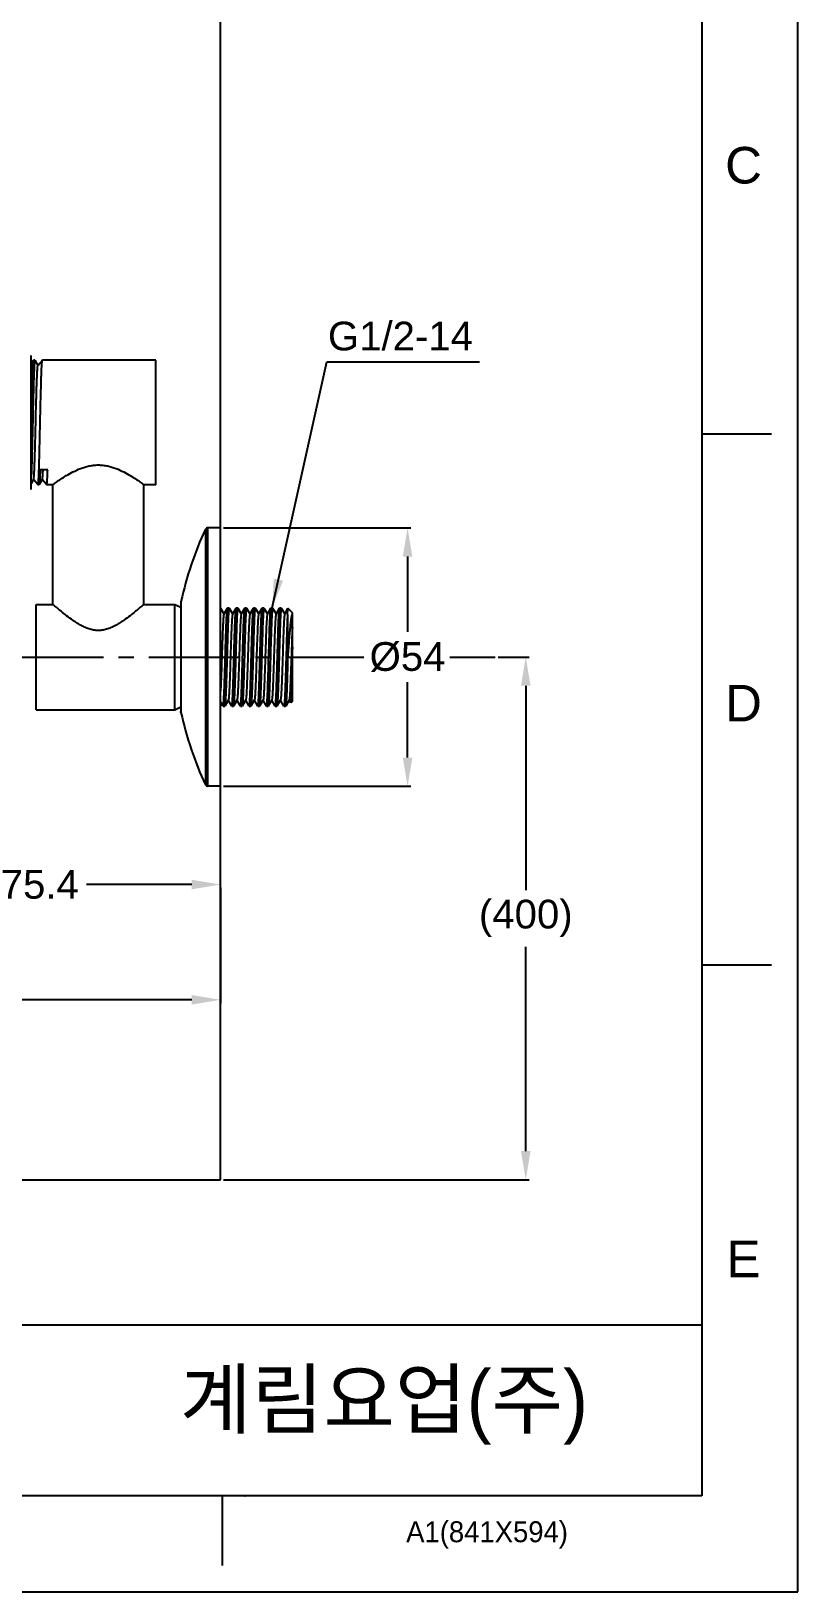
# Model space of a CAD drawing. Header units: millimetres. Extents: x 2881 to 3722, y -1342 to -748.
# Drawn here: x 3561.8 to 3721.8, y -1342.5 to -1016.4 of the extents above; entities that cross this region are included whole.
import ezdxf

# ---------------------------------------------------------------- set-up
doc = ezdxf.new("R2010")
doc.units = ezdxf.units.MM
doc.linetypes.add('CENTER2', pattern=[28.575, 19.05, -3.175, 3.175, -3.175])
doc.linetypes.add('CENTERX2', pattern=[101.6, 63.5, -12.7, 12.7, -12.7])
doc.layers.add('5', color=2, linetype='Continuous', lineweight=9)
for name, color, linetype in [('CENTER', 1, 'CENTER2'), ('FORM', 7, 'Continuous'), ('TEXT', 4, 'Continuous'), ('벽', 2, 'Continuous')]:
    doc.layers.add(name, color=color, linetype=linetype)
doc.styles.add('ROMANS', font='Gulim.ttf')
doc.styles.get("Standard").update_dxf_attribs({"font": 'arial.ttf'})
doc.dimstyles.new('A4', dxfattribs={"dimtxt": 4, "dimasz": 3.5, "dimexe": 0.7, "dimexo": 0.625, "dimgap": 0.5, "dimtad": 1, "dimdec": 1, "dimdsep": 46, "dimtxsty": 'Standard', "dimcen": 2.5, "dimclrd": 5, "dimclre": 5, "dimclrt": 7, "dimadec": 3, "dimazin": 2, "dimtfac": 1, "dimtdec": 1, "dimtmove": 0, "dimatfit": 3, "dimfxl": 1.25, "dimarcsym": 0})

# ---------------------------------------------------------------- blocks, each defined once
blk = doc.blocks.new('*D33')
at = {"layer": '5', "color": 3, "lineweight": -2, "transparency": 16777216}
for p, q in [((3525.81, -1194.09), (3525.81, -1194.01)), ((3531.81, -1194.71), (3553.78, -1194.71)), ((3595.26, -1194.71), (3573.29, -1194.71)), ((3601.26, -1194.09), (3601.26, -1194.01))]:
    blk.add_line(p, q, dxfattribs=at)
at = {"layer": '5', "color": 3, "transparency": 16777216}
for points in [[(3531.81, -1193.71), (3531.81, -1195.71), (3525.81, -1194.71)], [(3595.26, -1193.71), (3595.26, -1195.71), (3601.26, -1194.71)]]:
    blk.add_solid(points, dxfattribs=at)
at = {"layer": 'DEFPOINTS', "color": 0, "transparency": 16777216}
for p in [(3525.81, -1194.71), (3601.26, -1194.71), (3601.26, -1194.71)]:
    blk.add_point(p, dxfattribs=at)
at = {"layer": '5', "color": 4, "transparency": 16777216, "insert": (3563.54, -1194.71), "char_height": 6, "attachment_point": 5}
blk.add_mtext('75.4', dxfattribs=at)
blk = doc.blocks.new('*D34')
at = {"layer": '5', "color": 3, "lineweight": -2, "transparency": 16777216}
for p, q in [((3424.31, -1115.74), (3424.31, -1219.49)), ((3601.26, -1195.34), (3601.26, -1219.49)), ((3430.31, -1218.79), (3504.44, -1218.79)), ((3595.26, -1218.79), (3521.13, -1218.79))]:
    blk.add_line(p, q, dxfattribs=at)
at = {"layer": '5', "color": 3, "transparency": 16777216}
for points in [[(3430.31, -1217.79), (3430.31, -1219.79), (3424.31, -1218.79)], [(3595.26, -1217.79), (3595.26, -1219.79), (3601.26, -1218.79)]]:
    blk.add_solid(points, dxfattribs=at)
at = {"layer": 'DEFPOINTS', "color": 0, "transparency": 16777216}
for p in [(3424.31, -1115.11), (3601.26, -1194.71), (3601.26, -1218.79)]:
    blk.add_point(p, dxfattribs=at)
at = {"layer": '5', "color": 4, "transparency": 16777216, "insert": (3512.78, -1218.79), "char_height": 6, "attachment_point": 5}
blk.add_mtext('177', dxfattribs=at)
blk = doc.blocks.new('*D35')
at = {"layer": '5', "color": 3, "lineweight": -2, "transparency": 16777216}
for p, q in [((3601.89, -1120.18), (3641.01, -1120.18)), ((3640.31, -1126.18), (3640.31, -1141.95)), ((3640.31, -1168.18), (3640.31, -1152.41)), ((3601.89, -1174.18), (3641.01, -1174.18))]:
    blk.add_line(p, q, dxfattribs=at)
at = {"layer": '5', "color": 3, "transparency": 16777216}
for points in [[(3639.31, -1126.18), (3641.31, -1126.18), (3640.31, -1120.18)], [(3639.31, -1168.18), (3641.31, -1168.18), (3640.31, -1174.18)]]:
    blk.add_solid(points, dxfattribs=at)
at = {"layer": 'DEFPOINTS', "color": 0, "transparency": 16777216}
for p in [(3601.26, -1120.18), (3601.26, -1174.18), (3640.31, -1174.18)]:
    blk.add_point(p, dxfattribs=at)
at = {"layer": '5', "color": 4, "transparency": 16777216, "insert": (3640.31, -1147.18), "char_height": 6, "attachment_point": 5}
blk.add_mtext('%%C54', dxfattribs=at)
blk = doc.blocks.new('*D36')
at = {"layer": '5', "color": 3, "lineweight": -2, "transparency": 16777216}
for p, q in [((3659.24, -1147.18), (3665.68, -1147.18)), ((3664.98, -1153.18), (3664.98, -1195.86)), ((3664.98, -1250.41), (3664.98, -1207.72)), ((3601.89, -1256.41), (3665.68, -1256.41))]:
    blk.add_line(p, q, dxfattribs=at)
at = {"layer": '5', "color": 3, "transparency": 16777216}
for points in [[(3663.98, -1153.18), (3665.98, -1153.18), (3664.98, -1147.18)], [(3663.98, -1250.41), (3665.98, -1250.41), (3664.98, -1256.41)]]:
    blk.add_solid(points, dxfattribs=at)
at = {"layer": 'DEFPOINTS', "color": 0, "transparency": 16777216}
for p in [(3658.62, -1147.18), (3601.26, -1256.41), (3664.98, -1256.41)]:
    blk.add_point(p, dxfattribs=at)
at = {"layer": '5', "color": 4, "transparency": 16777216, "insert": (3664.98, -1201.79), "char_height": 6, "attachment_point": 5}
blk.add_mtext('(400)', dxfattribs=at)

msp = doc.modelspace()

# ---------------------------------------------------------------- linework, layer by layer
at = {"linetype": 'Continuous'}
for p, q in [((3561.74, -1084.16), (3561.76, -1084.18)), ((3561.76, -1112.17), (3561.76, -1084.18)), ((3561.76, -1085.78), (3562.26, -1085.18)), ((3562.26, -1085.18), (3562.27, -1085.18)), ((3562.51, -1085.18), (3562.27, -1085.18)), ((3562.52, -1085.19), (3562.51, -1085.18)), ((3562.52, -1085.19), (3563.16, -1086.28)), ((3563.14, -1086.29), (3564.08, -1085.18)), ((3564.08, -1085.18), (3564.08, -1085.18)), ((3587.76, -1085.18), (3564.08, -1085.18)), ((3587.76, -1111.18), (3587.76, -1085.18)), ((3565.19, -1108.08), (3563.62, -1108.08)), ((3562.26, -1110.06), (3561.76, -1110.91)), ((3563.17, -1111.17), (3562.25, -1110.07)), ((3563.17, -1111.17), (3563.18, -1111.18)), ((3563.42, -1111.18), (3563.18, -1111.18)), ((3563.43, -1111.17), (3563.42, -1111.18)), ((3564.07, -1110.06), (3563.43, -1111.17)), ((3564.98, -1111.17), (3564.06, -1110.07)), ((3564.98, -1111.17), (3564.99, -1111.18)), ((3566.26, -1111.18), (3564.99, -1111.18)), ((3566.26, -1136.18), (3566.26, -1111.18)), ((3585.26, -1136.18), (3585.26, -1111.18)), ((3587.76, -1111.18), (3585.26, -1111.18)), ((3561.74, -1112.19), (3561.76, -1112.17)), ((3598.13, -1120.46), (3598.13, -1173.89)), ((3598.58, -1120.18), (3598.58, -1174.18)), ((3601.26, -1120.18), (3598.58, -1120.18)), ((3601.26, -1174.18), (3601.26, -1120.18)), ((3562.76, -1158.18), (3562.76, -1136.18)), ((3562.76, -1136.18), (3566.26, -1136.18)), ((3585.26, -1136.18), (3591.76, -1136.18)), ((3591.76, -1158.18), (3591.76, -1136.18)), ((3591.76, -1136.18), (3592.99, -1136.79)), ((3593.01, -1135.61), (3592.99, -1135.83)), ((3592.99, -1135.87), (3592.99, -1158.49)), ((3593.01, -1135.61), (3593.01, -1158.74)), ((3601.26, -1136.94), (3601.98, -1138.18)), ((3601.97, -1138.21), (3602.7, -1136.94)), ((3602.7, -1136.94), (3602.72, -1136.93)), ((3602.72, -1136.93), (3603.06, -1136.93)), ((3603.08, -1136.94), (3603.06, -1136.93)), ((3603.08, -1136.94), (3603.8, -1138.18)), ((3603.78, -1138.21), (3604.52, -1136.94)), ((3604.52, -1136.94), (3604.53, -1136.93)), ((3604.53, -1136.93), (3604.88, -1136.93)), ((3604.89, -1136.94), (3604.88, -1136.93)), ((3604.89, -1136.94), (3605.61, -1138.18)), ((3605.59, -1138.21), (3606.33, -1136.94)), ((3606.33, -1136.94), (3606.34, -1136.93)), ((3606.34, -1136.93), (3606.69, -1136.93)), ((3606.7, -1136.94), (3606.69, -1136.93)), ((3606.7, -1136.94), (3607.42, -1138.18)), ((3607.41, -1138.21), (3608.14, -1136.94)), ((3608.14, -1136.94), (3608.16, -1136.93)), ((3608.16, -1136.93), (3608.5, -1136.93)), ((3608.52, -1136.94), (3608.5, -1136.93)), ((3608.52, -1136.94), (3609.24, -1138.18)), ((3609.22, -1138.21), (3609.96, -1136.94)), ((3609.96, -1136.94), (3609.97, -1136.93)), ((3609.97, -1136.93), (3610.32, -1136.93)), ((3610.33, -1136.94), (3610.32, -1136.93)), ((3610.33, -1136.94), (3611.05, -1138.18)), ((3611.04, -1138.21), (3611.77, -1136.94)), ((3611.77, -1136.94), (3611.79, -1136.93)), ((3611.79, -1136.93), (3612.13, -1136.93)), ((3612.15, -1136.94), (3612.13, -1136.93)), ((3612.15, -1136.94), (3612.87, -1138.18)), ((3612.85, -1138.21), (3613.59, -1136.94)), ((3613.59, -1136.94), (3613.6, -1136.93)), ((3613.6, -1136.93), (3613.95, -1136.93)), ((3613.96, -1136.94), (3613.95, -1136.93)), ((3613.96, -1136.94), (3614.68, -1138.18)), ((3614.66, -1138.21), (3615.35, -1137.03)), ((3615.35, -1137.03), (3615.36, -1137.02)), ((3616.26, -1137.93), (3615.36, -1137.02)), ((3615.26, -1138.31), (3615.26, -1148.76)), ((3616.26, -1156.43), (3616.26, -1137.93)), ((3601.8, -1157.41), (3601.26, -1156.49)), ((3602.91, -1156.14), (3602.17, -1157.41)), ((3603.61, -1157.41), (3602.89, -1156.17)), ((3604.72, -1156.14), (3603.98, -1157.41)), ((3605.42, -1157.41), (3604.7, -1156.17)), ((3606.53, -1156.14), (3605.8, -1157.41)), ((3607.24, -1157.41), (3606.52, -1156.17)), ((3608.35, -1156.14), (3607.61, -1157.41)), ((3609.05, -1157.41), (3608.33, -1156.17)), ((3610.16, -1156.14), (3609.43, -1157.41)), ((3610.87, -1157.41), (3610.15, -1156.17)), ((3611.98, -1156.14), (3611.24, -1157.41)), ((3612.68, -1157.41), (3611.96, -1156.17)), ((3613.79, -1156.14), (3613.05, -1157.41)), ((3614.49, -1157.41), (3613.77, -1156.17)), ((3615.6, -1156.14), (3614.87, -1157.41)), ((3615.92, -1156.75), (3615.59, -1156.17)), ((3615.93, -1156.76), (3615.92, -1156.75)), ((3616.26, -1156.43), (3615.93, -1156.76)), ((3562.76, -1158.18), (3591.76, -1158.18)), ((3591.76, -1158.18), (3592.99, -1157.56)), ((3593.01, -1158.74), (3592.99, -1158.53)), ((3601.8, -1157.41), (3601.81, -1157.43)), ((3601.81, -1157.43), (3602.16, -1157.43)), ((3602.17, -1157.41), (3602.16, -1157.43)), ((3603.61, -1157.41), (3603.62, -1157.43)), ((3603.62, -1157.43), (3603.97, -1157.43)), ((3603.98, -1157.41), (3603.97, -1157.43)), ((3605.42, -1157.41), (3605.44, -1157.43)), ((3605.44, -1157.43), (3605.78, -1157.43)), ((3605.8, -1157.41), (3605.78, -1157.43)), ((3607.24, -1157.41), (3607.25, -1157.43)), ((3607.25, -1157.43), (3607.6, -1157.43)), ((3607.61, -1157.41), (3607.6, -1157.43)), ((3609.05, -1157.41), (3609.07, -1157.43)), ((3609.07, -1157.43), (3609.41, -1157.43)), ((3609.43, -1157.41), (3609.41, -1157.43)), ((3610.87, -1157.41), (3610.88, -1157.43)), ((3610.88, -1157.43), (3611.23, -1157.43)), ((3611.24, -1157.41), (3611.23, -1157.43)), ((3612.68, -1157.41), (3612.69, -1157.43)), ((3612.69, -1157.43), (3613.04, -1157.43)), ((3613.05, -1157.41), (3613.04, -1157.43)), ((3614.51, -1157.43), (3614.49, -1157.41)), ((3614.51, -1157.43), (3614.85, -1157.43)), ((3614.87, -1157.41), (3614.85, -1157.43)), ((3601.26, -1174.18), (3598.58, -1174.18))]:
    msp.add_line(p, q, dxfattribs=at)
for centre, radius, start, end in [((3662.99, -1150.79), 71.6, 154.9417, 167.7627), ((3598.58, -1120.68), 0.5, 90, 154.9417), ((3662.99, -1143.56), 71.6, 192.2373, 205.0583), ((3598.58, -1173.68), 0.5, 205.0583, 270)]:
    msp.add_arc(centre, radius, start, end, dxfattribs=at)
for points, knots in [([(3561.82, -1098.18), (3561.83, -1097.34), (3561.87, -1095.71), (3561.92, -1093.7), (3561.95, -1092.16), (3561.98, -1091.08), (3562.01, -1090.07), (3562.04, -1089.13), (3562.07, -1088.28), (3562.09, -1087.52), (3562.12, -1086.86), (3562.14, -1086.37), (3562.16, -1086.04), (3562.18, -1085.83), (3562.19, -1085.65), (3562.2, -1085.5), (3562.22, -1085.38), (3562.23, -1085.28), (3562.24, -1085.23), (3562.25, -1085.19), (3562.26, -1085.18), (3562.26, -1085.18)], [0, 0, 0, 0, 0.191766, 0.3764, 0.463891, 0.547066, 0.625151, 0.69742, 0.763204, 0.821888, 0.872929, 0.915857, 0.93415, 0.950275, 0.964194, 0.975875, 0.985298, 0.992448, 0.997325, 0.998927, 1, 1, 1, 1]), ([(3562.51, -1085.18), (3562.51, -1085.18), (3562.5, -1085.18), (3562.49, -1085.2), (3562.48, -1085.25), (3562.47, -1085.33), (3562.45, -1085.44), (3562.44, -1085.58), (3562.42, -1085.75), (3562.41, -1085.95), (3562.4, -1086.18), (3562.38, -1086.43), (3562.36, -1086.83), (3562.34, -1087.4), (3562.31, -1088.16), (3562.28, -1089.01), (3562.25, -1089.96), (3562.23, -1090.98), (3562.2, -1092.07), (3562.16, -1093.63), (3562.11, -1095.67), (3562.08, -1097.33), (3562.06, -1098.18)], [0, 0, 0, 0, 0.000622, 0.001676, 0.005443, 0.01154, 0.019991, 0.030785, 0.043902, 0.059316, 0.076989, 0.096882, 0.118947, 0.169376, 0.227796, 0.293647, 0.366293, 0.445038, 0.529123, 0.617742, 0.805123, 1, 1, 1, 1]), ([(3563.63, -1098.18), (3563.65, -1097.34), (3563.68, -1095.71), (3563.73, -1093.7), (3563.77, -1092.16), (3563.8, -1091.08), (3563.82, -1090.07), (3563.85, -1089.13), (3563.88, -1088.28), (3563.91, -1087.52), (3563.93, -1086.86), (3563.96, -1086.37), (3563.98, -1086.04), (3563.99, -1085.83), (3564.01, -1085.65), (3564.02, -1085.5), (3564.03, -1085.38), (3564.05, -1085.28), (3564.06, -1085.23), (3564.07, -1085.19), (3564.07, -1085.18), (3564.08, -1085.18)], [0, 0, 0, 0, 0.191766, 0.376402, 0.463893, 0.547067, 0.625151, 0.697421, 0.763205, 0.82189, 0.872931, 0.915859, 0.934152, 0.950276, 0.964195, 0.975876, 0.985299, 0.992448, 0.997325, 0.998928, 1, 1, 1, 1]), ([(3562.26, -1110.06), (3562.26, -1110.04), (3562.27, -1110.01), (3562.29, -1109.94), (3562.3, -1109.85), (3562.31, -1109.73), (3562.33, -1109.59), (3562.35, -1109.34), (3562.37, -1108.97), (3562.4, -1108.45), (3562.42, -1107.84), (3562.45, -1107.14), (3562.48, -1106.35), (3562.51, -1105.49), (3562.55, -1104.22), (3562.59, -1102.5), (3562.65, -1100.34), (3562.7, -1098.1), (3562.75, -1095.86), (3562.8, -1094.03), (3562.84, -1092.64), (3562.87, -1091.66), (3562.89, -1090.74), (3562.92, -1089.89), (3562.95, -1089.12), (3562.98, -1088.43), (3563, -1087.82), (3563.03, -1087.38), (3563.05, -1087.08), (3563.06, -1086.89), (3563.07, -1086.72), (3563.09, -1086.58), (3563.1, -1086.47), (3563.11, -1086.39), (3563.13, -1086.33), (3563.14, -1086.31), (3563.14, -1086.3), (3563.14, -1086.29)], [0, 0, 0, 0, 0.001686, 0.004474, 0.008384, 0.013415, 0.019558, 0.026802, 0.044526, 0.066431, 0.092316, 0.121947, 0.15505, 0.191323, 0.230433, 0.315701, 0.407727, 0.503133, 0.59842, 0.690089, 0.733508, 0.774779, 0.813522, 0.849381, 0.882028, 0.911162, 0.936517, 0.957862, 0.966967, 0.975001, 0.981947, 0.987787, 0.992512, 0.996116, 0.9986, 0.99943, 1, 1, 1, 1]), ([(3561.76, -1100.59), (3561.77, -1100.39), (3561.78, -1099.59), (3561.8, -1098.78), (3561.82, -1098.18)], [0, 0, 0, 0, 0.248122, 1, 1, 1, 1]), ([(3562.06, -1098.18), (3562.03, -1099.27), (3561.99, -1101.39), (3561.91, -1104.39), (3561.84, -1106.99), (3561.79, -1108.57), (3561.76, -1109.26)], [0, 0, 0, 0, 0.296087, 0.572996, 0.812807, 1, 1, 1, 1]), ([(3563.18, -1111.18), (3563.18, -1111.18), (3563.19, -1111.17), (3563.2, -1111.15), (3563.21, -1111.1), (3563.22, -1111.03), (3563.24, -1110.92), (3563.25, -1110.78), (3563.26, -1110.61), (3563.28, -1110.41), (3563.29, -1110.18), (3563.31, -1109.92), (3563.32, -1109.52), (3563.35, -1108.95), (3563.38, -1108.19), (3563.4, -1107.34), (3563.43, -1106.4), (3563.46, -1105.38), (3563.49, -1104.28), (3563.53, -1102.72), (3563.57, -1100.68), (3563.61, -1099.02), (3563.63, -1098.18)], [0, 0, 0, 0, 0.000622, 0.001676, 0.005443, 0.01154, 0.019991, 0.030785, 0.043903, 0.059317, 0.076991, 0.096883, 0.118948, 0.169377, 0.227797, 0.293647, 0.366293, 0.445038, 0.529124, 0.617744, 0.805124, 1, 1, 1, 1]), ([(3563.62, -1108.08), (3563.61, -1108.3), (3563.6, -1108.72), (3563.57, -1109.31), (3563.55, -1109.83), (3563.53, -1110.26), (3563.51, -1110.57), (3563.49, -1110.78), (3563.48, -1110.9), (3563.47, -1111), (3563.45, -1111.07), (3563.44, -1111.13), (3563.43, -1111.16), (3563.43, -1111.17)], [0, 0, 0, 0, 0.215269, 0.406999, 0.573701, 0.714281, 0.827811, 0.874179, 0.913516, 0.945772, 0.970911, 0.988941, 1, 1, 1, 1]), ([(3564.07, -1110.06), (3564.08, -1110.05), (3564.08, -1110.03), (3564.09, -1109.99), (3564.1, -1109.94), (3564.12, -1109.84), (3564.13, -1109.69), (3564.15, -1109.47), (3564.17, -1109.2), (3564.19, -1108.87), (3564.21, -1108.5), (3564.22, -1108.24), (3564.23, -1108.1)], [0, 0, 0, 0, 0.013035, 0.032635, 0.058959, 0.092038, 0.178415, 0.291545, 0.430925, 0.595954, 0.785912, 1, 1, 1, 1]), ([(3564.99, -1111.18), (3564.99, -1111.18), (3565, -1111.17), (3565.01, -1111.16), (3565.02, -1111.12), (3565.03, -1111.05), (3565.04, -1110.97), (3565.06, -1110.85), (3565.07, -1110.72), (3565.08, -1110.56), (3565.1, -1110.29), (3565.12, -1109.9), (3565.15, -1109.37), (3565.17, -1108.75), (3565.19, -1108.31), (3565.19, -1108.08)], [0, 0, 0, 0, 0.002281, 0.005945, 0.018762, 0.039389, 0.067941, 0.104405, 0.148734, 0.200863, 0.260694, 0.402981, 0.574541, 0.774115, 1, 1, 1, 1]), ([(3566.26, -1111.18), (3566.52, -1110.99), (3567.07, -1110.6), (3568, -1109.96), (3569.13, -1109.24), (3570.5, -1108.47), (3572.08, -1107.74), (3573.54, -1107.29), (3574.79, -1107.09), (3575.76, -1107.03), (3576.73, -1107.09), (3577.99, -1107.29), (3579.45, -1107.74), (3581.02, -1108.47), (3582.39, -1109.24), (3583.52, -1109.96), (3584.46, -1110.6), (3585.01, -1110.99), (3585.26, -1111.18)], [0, 0, 0, 0, 0.04496, 0.096206, 0.161207, 0.236479, 0.319425, 0.407999, 0.453768, 0.5, 0.546232, 0.592001, 0.680575, 0.763521, 0.838793, 0.903794, 0.95504, 1, 1, 1, 1]), ([(3585.26, -1136.18), (3584.99, -1136.41), (3584.43, -1136.89), (3583.47, -1137.69), (3582.34, -1138.59), (3581.25, -1139.39), (3580.27, -1140.04), (3579.48, -1140.51), (3578.63, -1140.95), (3577.72, -1141.32), (3576.93, -1141.53), (3576.26, -1141.62), (3575.76, -1141.64), (3575.26, -1141.62), (3574.6, -1141.53), (3573.8, -1141.32), (3572.9, -1140.95), (3572.05, -1140.51), (3571.25, -1140.04), (3570.28, -1139.39), (3569.19, -1138.59), (3568.05, -1137.69), (3567.1, -1136.89), (3566.53, -1136.41), (3566.26, -1136.18)], [0, 0, 0, 0, 0.04753, 0.100639, 0.166818, 0.242187, 0.282434, 0.324038, 0.366795, 0.410524, 0.455017, 0.477477, 0.5, 0.522523, 0.544983, 0.589476, 0.633206, 0.675963, 0.717566, 0.757813, 0.833182, 0.899361, 0.95247, 1, 1, 1, 1]), ([(3602.26, -1147.18), (3602.28, -1146.53), (3602.32, -1145.26), (3602.37, -1143.42), (3602.42, -1141.95), (3602.45, -1140.86), (3602.48, -1140.13), (3602.51, -1139.46), (3602.54, -1138.86), (3602.56, -1138.33), (3602.59, -1137.88), (3602.61, -1137.56), (3602.63, -1137.35), (3602.65, -1137.23), (3602.66, -1137.12), (3602.67, -1137.04), (3602.69, -1136.98), (3602.7, -1136.95), (3602.7, -1136.94)], [0, 0, 0, 0, 0.189142, 0.371451, 0.540374, 0.617885, 0.689815, 0.755519, 0.814399, 0.865927, 0.909643, 0.945155, 0.959738, 0.972162, 0.982403, 0.99045, 0.996304, 1, 1, 1, 1]), ([(3603.06, -1136.93), (3603.06, -1136.93), (3603.05, -1136.94), (3603.04, -1136.96), (3603.03, -1136.99), (3603.02, -1137.04), (3603, -1137.13), (3602.99, -1137.24), (3602.97, -1137.44), (3602.95, -1137.74), (3602.92, -1138.17), (3602.89, -1138.68), (3602.86, -1139.28), (3602.83, -1139.95), (3602.81, -1140.69), (3602.78, -1141.5), (3602.75, -1142.36), (3602.71, -1143.59), (3602.66, -1145.2), (3602.63, -1146.51), (3602.61, -1147.18)], [0, 0, 0, 0, 0.001831, 0.003485, 0.005699, 0.011855, 0.020344, 0.031165, 0.044305, 0.077414, 0.119381, 0.169804, 0.228211, 0.294037, 0.366652, 0.445356, 0.529396, 0.617968, 0.805239, 1, 1, 1, 1]), ([(3604.08, -1147.18), (3604.09, -1146.53), (3604.13, -1145.26), (3604.18, -1143.42), (3604.23, -1141.95), (3604.27, -1140.86), (3604.3, -1140.13), (3604.32, -1139.46), (3604.35, -1138.86), (3604.38, -1138.33), (3604.4, -1137.88), (3604.43, -1137.56), (3604.45, -1137.35), (3604.46, -1137.23), (3604.47, -1137.12), (3604.49, -1137.04), (3604.5, -1136.98), (3604.51, -1136.95), (3604.52, -1136.94)], [0, 0, 0, 0, 0.189142, 0.371454, 0.540379, 0.617889, 0.689819, 0.755522, 0.814402, 0.86593, 0.909646, 0.945157, 0.959739, 0.972164, 0.982404, 0.990451, 0.996304, 1, 1, 1, 1]), ([(3604.88, -1136.93), (3604.87, -1136.93), (3604.86, -1136.94), (3604.85, -1136.96), (3604.84, -1136.99), (3604.83, -1137.04), (3604.82, -1137.13), (3604.8, -1137.24), (3604.78, -1137.44), (3604.76, -1137.74), (3604.73, -1138.17), (3604.7, -1138.68), (3604.68, -1139.28), (3604.65, -1139.95), (3604.62, -1140.69), (3604.59, -1141.5), (3604.56, -1142.36), (3604.53, -1143.59), (3604.48, -1145.2), (3604.44, -1146.51), (3604.42, -1147.18)], [0, 0, 0, 0, 0.001832, 0.003485, 0.005699, 0.011856, 0.020345, 0.031166, 0.044305, 0.077415, 0.119381, 0.169804, 0.22821, 0.294035, 0.366648, 0.445352, 0.529393, 0.617966, 0.805239, 1, 1, 1, 1]), ([(3605.89, -1147.18), (3605.91, -1146.53), (3605.94, -1145.26), (3606, -1143.42), (3606.04, -1141.95), (3606.08, -1140.86), (3606.11, -1140.13), (3606.14, -1139.46), (3606.16, -1138.86), (3606.19, -1138.33), (3606.22, -1137.88), (3606.24, -1137.56), (3606.26, -1137.35), (3606.27, -1137.23), (3606.29, -1137.12), (3606.3, -1137.04), (3606.31, -1136.98), (3606.32, -1136.95), (3606.33, -1136.94)], [0, 0, 0, 0, 0.189143, 0.371457, 0.540385, 0.617895, 0.689823, 0.755525, 0.814404, 0.865932, 0.909647, 0.945158, 0.95974, 0.972164, 0.982405, 0.990451, 0.996304, 1, 1, 1, 1]), ([(3606.69, -1136.93), (3606.68, -1136.93), (3606.68, -1136.94), (3606.67, -1136.96), (3606.66, -1136.99), (3606.65, -1137.04), (3606.63, -1137.13), (3606.62, -1137.24), (3606.6, -1137.44), (3606.57, -1137.74), (3606.55, -1138.17), (3606.52, -1138.68), (3606.49, -1139.28), (3606.46, -1139.95), (3606.43, -1140.69), (3606.41, -1141.5), (3606.38, -1142.36), (3606.34, -1143.59), (3606.29, -1145.2), (3606.26, -1146.51), (3606.24, -1147.18)], [0, 0, 0, 0, 0.001829, 0.003482, 0.005694, 0.011848, 0.020334, 0.031153, 0.04429, 0.077396, 0.11936, 0.169781, 0.228185, 0.294009, 0.366622, 0.445328, 0.529371, 0.617948, 0.805229, 1, 1, 1, 1]), ([(3607.7, -1147.18), (3607.72, -1146.53), (3607.76, -1145.26), (3607.81, -1143.42), (3607.86, -1141.95), (3607.9, -1140.86), (3607.92, -1140.13), (3607.95, -1139.46), (3607.98, -1138.86), (3608, -1138.33), (3608.03, -1137.88), (3608.05, -1137.56), (3608.07, -1137.35), (3608.09, -1137.23), (3608.1, -1137.12), (3608.11, -1137.04), (3608.13, -1136.98), (3608.14, -1136.95), (3608.14, -1136.94)], [0, 0, 0, 0, 0.189144, 0.371459, 0.540387, 0.617897, 0.689825, 0.755525, 0.814404, 0.865931, 0.909646, 0.945157, 0.95974, 0.972164, 0.982404, 0.990451, 0.996304, 1, 1, 1, 1]), ([(3608.5, -1136.93), (3608.5, -1136.93), (3608.49, -1136.94), (3608.48, -1136.96), (3608.47, -1136.99), (3608.46, -1137.04), (3608.45, -1137.13), (3608.43, -1137.24), (3608.41, -1137.44), (3608.39, -1137.74), (3608.36, -1138.17), (3608.33, -1138.68), (3608.3, -1139.28), (3608.28, -1139.95), (3608.25, -1140.69), (3608.22, -1141.5), (3608.19, -1142.36), (3608.15, -1143.59), (3608.11, -1145.2), (3608.07, -1146.51), (3608.05, -1147.18)], [0, 0, 0, 0, 0.001827, 0.003477, 0.005687, 0.011838, 0.020322, 0.031137, 0.044272, 0.077374, 0.119335, 0.169754, 0.228157, 0.29398, 0.366596, 0.445305, 0.529352, 0.617932, 0.805221, 1, 1, 1, 1]), ([(3609.52, -1147.18), (3609.54, -1146.53), (3609.57, -1145.26), (3609.63, -1143.42), (3609.67, -1141.95), (3609.71, -1140.86), (3609.74, -1140.13), (3609.76, -1139.46), (3609.79, -1138.86), (3609.82, -1138.33), (3609.85, -1137.88), (3609.87, -1137.56), (3609.89, -1137.35), (3609.9, -1137.23), (3609.92, -1137.12), (3609.93, -1137.04), (3609.94, -1136.98), (3609.95, -1136.95), (3609.96, -1136.94)], [0, 0, 0, 0, 0.189142, 0.371455, 0.540383, 0.617895, 0.689823, 0.755524, 0.814402, 0.865928, 0.909644, 0.945156, 0.959739, 0.972163, 0.982404, 0.990451, 0.996304, 1, 1, 1, 1]), ([(3610.32, -1136.93), (3610.31, -1136.93), (3610.3, -1136.94), (3610.3, -1136.96), (3610.29, -1136.99), (3610.27, -1137.04), (3610.26, -1137.13), (3610.25, -1137.24), (3610.23, -1137.44), (3610.2, -1137.74), (3610.17, -1138.17), (3610.15, -1138.68), (3610.12, -1139.28), (3610.09, -1139.95), (3610.06, -1140.69), (3610.03, -1141.5), (3610.01, -1142.36), (3609.97, -1143.59), (3609.92, -1145.2), (3609.88, -1146.51), (3609.86, -1147.18)], [0, 0, 0, 0, 0.001827, 0.003478, 0.005688, 0.011839, 0.020324, 0.03114, 0.044275, 0.077379, 0.119339, 0.169759, 0.228162, 0.293987, 0.366604, 0.445313, 0.529359, 0.617939, 0.805223, 1, 1, 1, 1]), ([(3611.33, -1147.18), (3611.35, -1146.53), (3611.39, -1145.26), (3611.44, -1143.42), (3611.49, -1141.95), (3611.52, -1140.86), (3611.55, -1140.13), (3611.58, -1139.46), (3611.61, -1138.86), (3611.63, -1138.33), (3611.66, -1137.88), (3611.68, -1137.56), (3611.7, -1137.35), (3611.72, -1137.23), (3611.73, -1137.12), (3611.74, -1137.04), (3611.76, -1136.98), (3611.77, -1136.95), (3611.77, -1136.94)], [0, 0, 0, 0, 0.189142, 0.371451, 0.540379, 0.617891, 0.68982, 0.755522, 0.814401, 0.865928, 0.909643, 0.945155, 0.959738, 0.972162, 0.982404, 0.990451, 0.996304, 1, 1, 1, 1]), ([(3612.13, -1136.93), (3612.13, -1136.93), (3612.12, -1136.94), (3612.11, -1136.96), (3612.1, -1136.99), (3612.09, -1137.04), (3612.07, -1137.13), (3612.06, -1137.24), (3612.04, -1137.44), (3612.02, -1137.74), (3611.99, -1138.17), (3611.96, -1138.68), (3611.93, -1139.28), (3611.9, -1139.95), (3611.88, -1140.69), (3611.85, -1141.5), (3611.82, -1142.36), (3611.78, -1143.59), (3611.73, -1145.2), (3611.7, -1146.51), (3611.68, -1147.18)], [0, 0, 0, 0, 0.001829, 0.003481, 0.005693, 0.011848, 0.020335, 0.031154, 0.044291, 0.077398, 0.119361, 0.169783, 0.228188, 0.294014, 0.36663, 0.445338, 0.529381, 0.617956, 0.805231, 1, 1, 1, 1]), ([(3613.15, -1147.18), (3613.16, -1146.53), (3613.2, -1145.26), (3613.25, -1143.42), (3613.3, -1141.95), (3613.34, -1140.86), (3613.37, -1140.13), (3613.39, -1139.46), (3613.42, -1138.86), (3613.45, -1138.33), (3613.47, -1137.88), (3613.5, -1137.56), (3613.52, -1137.35), (3613.53, -1137.23), (3613.54, -1137.12), (3613.56, -1137.04), (3613.57, -1136.98), (3613.58, -1136.95), (3613.59, -1136.94)], [0, 0, 0, 0, 0.189142, 0.37145, 0.540375, 0.617887, 0.689817, 0.75552, 0.8144, 0.865927, 0.909643, 0.945154, 0.959738, 0.972162, 0.982403, 0.99045, 0.996304, 1, 1, 1, 1]), ([(3613.95, -1136.93), (3613.94, -1136.93), (3613.93, -1136.94), (3613.92, -1136.96), (3613.91, -1136.99), (3613.9, -1137.04), (3613.89, -1137.13), (3613.87, -1137.24), (3613.85, -1137.44), (3613.83, -1137.74), (3613.8, -1138.17), (3613.77, -1138.68), (3613.75, -1139.28), (3613.72, -1139.95), (3613.69, -1140.69), (3613.66, -1141.5), (3613.63, -1142.36), (3613.6, -1143.59), (3613.55, -1145.2), (3613.51, -1146.51), (3613.49, -1147.18)], [0, 0, 0, 0, 0.001829, 0.003481, 0.005693, 0.011848, 0.020334, 0.031153, 0.044291, 0.077397, 0.119361, 0.169783, 0.22819, 0.294016, 0.366632, 0.445339, 0.529382, 0.617955, 0.805231, 1, 1, 1, 1]), ([(3615.26, -1138.31), (3615.27, -1138.22), (3615.27, -1138.04), (3615.28, -1137.79), (3615.29, -1137.58), (3615.3, -1137.4), (3615.32, -1137.26), (3615.32, -1137.16), (3615.33, -1137.1), (3615.34, -1137.07), (3615.34, -1137.04), (3615.35, -1137.03), (3615.35, -1137.03)], [0, 0, 0, 0, 0.217071, 0.409107, 0.575249, 0.714795, 0.82731, 0.912411, 0.94461, 0.969902, 0.988319, 1, 1, 1, 1]), ([(3601.97, -1138.21), (3601.96, -1138.22), (3601.95, -1138.24), (3601.94, -1138.3), (3601.92, -1138.41), (3601.9, -1138.57), (3601.88, -1138.79), (3601.85, -1139.06), (3601.83, -1139.37), (3601.81, -1139.72), (3601.78, -1140.29), (3601.74, -1141.08), (3601.7, -1142.14), (3601.66, -1143.31), (3601.61, -1144.58), (3601.57, -1145.9), (3601.53, -1147.25), (3601.48, -1148.61), (3601.43, -1150.31), (3601.36, -1152.22), (3601.3, -1153.68), (3601.26, -1154.34)], [0, 0, 0, 0, 0.001722, 0.004202, 0.011492, 0.021903, 0.035389, 0.051884, 0.071293, 0.093508, 0.118402, 0.175637, 0.241679, 0.315001, 0.393908, 0.476574, 0.561084, 0.645482, 0.727814, 0.878748, 1, 1, 1, 1]), ([(3603.78, -1138.21), (3603.77, -1138.22), (3603.76, -1138.25), (3603.75, -1138.3), (3603.74, -1138.38), (3603.72, -1138.52), (3603.69, -1138.74), (3603.67, -1139.06), (3603.64, -1139.45), (3603.61, -1139.91), (3603.59, -1140.44), (3603.56, -1141.02), (3603.53, -1141.67), (3603.5, -1142.62), (3603.45, -1143.9), (3603.4, -1145.51), (3603.34, -1147.18), (3603.29, -1148.85), (3603.24, -1150.46), (3603.19, -1151.74), (3603.15, -1152.69), (3603.13, -1153.33), (3603.1, -1153.92), (3603.07, -1154.44), (3603.04, -1154.9), (3603.02, -1155.3), (3602.99, -1155.62), (3602.97, -1155.84), (3602.95, -1155.97), (3602.93, -1156.05), (3602.92, -1156.1), (3602.91, -1156.13), (3602.91, -1156.14)], [0, 0, 0, 0, 0.002023, 0.005107, 0.009275, 0.014527, 0.028249, 0.046176, 0.068154, 0.09399, 0.123458, 0.156291, 0.192202, 0.230865, 0.315051, 0.405843, 0.5, 0.594156, 0.684948, 0.769134, 0.807798, 0.843707, 0.876542, 0.906009, 0.931845, 0.953824, 0.971749, 0.985473, 0.990724, 0.994891, 0.997977, 1, 1, 1, 1]), ([(3605.59, -1138.21), (3605.59, -1138.22), (3605.58, -1138.25), (3605.56, -1138.3), (3605.55, -1138.38), (3605.53, -1138.52), (3605.51, -1138.74), (3605.48, -1139.06), (3605.46, -1139.45), (3605.43, -1139.91), (3605.4, -1140.44), (3605.37, -1141.02), (3605.35, -1141.67), (3605.31, -1142.62), (3605.26, -1143.9), (3605.21, -1145.51), (3605.16, -1147.18), (3605.1, -1148.85), (3605.05, -1150.46), (3605, -1151.74), (3604.97, -1152.69), (3604.94, -1153.33), (3604.91, -1153.92), (3604.89, -1154.44), (3604.86, -1154.9), (3604.83, -1155.3), (3604.8, -1155.62), (3604.78, -1155.84), (3604.76, -1155.97), (3604.75, -1156.05), (3604.74, -1156.1), (3604.73, -1156.13), (3604.72, -1156.14)], [0, 0, 0, 0, 0.002024, 0.005109, 0.009276, 0.014527, 0.028251, 0.046177, 0.068155, 0.093992, 0.123458, 0.156293, 0.192202, 0.230866, 0.315052, 0.405844, 0.500001, 0.594157, 0.684949, 0.769135, 0.807798, 0.843708, 0.876543, 0.906009, 0.931846, 0.953823, 0.971751, 0.985473, 0.990725, 0.994893, 0.997977, 1, 1, 1, 1]), ([(3607.41, -1138.21), (3607.4, -1138.22), (3607.4, -1138.24), (3607.38, -1138.29), (3607.36, -1138.39), (3607.34, -1138.55), (3607.32, -1138.75), (3607.3, -1139), (3607.28, -1139.29), (3607.26, -1139.62), (3607.23, -1140.14), (3607.19, -1140.88), (3607.15, -1141.87), (3607.11, -1142.97), (3607.07, -1144.17), (3607.03, -1145.42), (3606.97, -1147.15), (3606.9, -1149.26), (3606.82, -1151.61), (3606.76, -1153.1), (3606.73, -1153.78)], [0, 0, 0, 0, 0.001697, 0.004117, 0.011185, 0.021233, 0.034225, 0.050104, 0.068783, 0.090171, 0.114152, 0.169374, 0.233276, 0.304497, 0.381517, 0.462694, 0.546294, 0.713608, 0.869247, 1, 1, 1, 1]), ([(3609.22, -1138.21), (3609.22, -1138.22), (3609.21, -1138.25), (3609.19, -1138.3), (3609.18, -1138.38), (3609.16, -1138.52), (3609.14, -1138.74), (3609.11, -1139.06), (3609.08, -1139.45), (3609.06, -1139.91), (3609.03, -1140.44), (3609, -1141.02), (3608.98, -1141.67), (3608.94, -1142.62), (3608.89, -1143.9), (3608.84, -1145.51), (3608.78, -1147.18), (3608.73, -1148.85), (3608.68, -1150.46), (3608.63, -1151.74), (3608.59, -1152.69), (3608.57, -1153.33), (3608.54, -1153.92), (3608.51, -1154.44), (3608.49, -1154.9), (3608.46, -1155.3), (3608.43, -1155.62), (3608.41, -1155.84), (3608.39, -1155.97), (3608.38, -1156.05), (3608.36, -1156.1), (3608.35, -1156.13), (3608.35, -1156.14)], [0, 0, 0, 0, 0.002023, 0.005109, 0.009276, 0.014527, 0.028251, 0.046176, 0.068155, 0.093991, 0.123458, 0.156292, 0.192202, 0.230866, 0.315052, 0.405844, 0.5, 0.594157, 0.684949, 0.769135, 0.807798, 0.843709, 0.876542, 0.90601, 0.931846, 0.953824, 0.97175, 0.985473, 0.990724, 0.994893, 0.997977, 1, 1, 1, 1]), ([(3611.04, -1138.21), (3611.03, -1138.22), (3611.02, -1138.25), (3611.01, -1138.3), (3610.99, -1138.38), (3610.97, -1138.52), (3610.95, -1138.74), (3610.92, -1139.06), (3610.9, -1139.45), (3610.87, -1139.91), (3610.84, -1140.44), (3610.79, -1141.5), (3610.73, -1143.19), (3610.65, -1145.53), (3610.59, -1147.6), (3610.53, -1149.27), (3610.49, -1150.47), (3610.45, -1151.61), (3610.41, -1152.66), (3610.37, -1153.6), (3610.33, -1154.31), (3610.31, -1154.81), (3610.29, -1155.12), (3610.27, -1155.39), (3610.25, -1155.63), (3610.23, -1155.82), (3610.21, -1155.97), (3610.19, -1156.06), (3610.17, -1156.11), (3610.17, -1156.13), (3610.16, -1156.14)], [0, 0, 0, 0, 0.002024, 0.005108, 0.009275, 0.014527, 0.02825, 0.046177, 0.068154, 0.093991, 0.123457, 0.156292, 0.271937, 0.405843, 0.547289, 0.617298, 0.684948, 0.748876, 0.807797, 0.860527, 0.906007, 0.925739, 0.943328, 0.95869, 0.971749, 0.982442, 0.990724, 0.996566, 0.998578, 1, 1, 1, 1]), ([(3612.85, -1138.21), (3612.84, -1138.22), (3612.83, -1138.25), (3612.82, -1138.3), (3612.81, -1138.38), (3612.79, -1138.52), (3612.76, -1138.74), (3612.74, -1139.06), (3612.71, -1139.45), (3612.68, -1139.91), (3612.66, -1140.44), (3612.61, -1141.5), (3612.54, -1143.19), (3612.47, -1145.53), (3612.4, -1147.6), (3612.35, -1149.27), (3612.3, -1150.47), (3612.26, -1151.61), (3612.22, -1152.66), (3612.18, -1153.6), (3612.15, -1154.31), (3612.12, -1154.81), (3612.1, -1155.12), (3612.08, -1155.39), (3612.06, -1155.63), (3612.04, -1155.82), (3612.02, -1155.97), (3612, -1156.06), (3611.99, -1156.11), (3611.98, -1156.13), (3611.98, -1156.14)], [0, 0, 0, 0, 0.002023, 0.005108, 0.009276, 0.014527, 0.02825, 0.046176, 0.068154, 0.09399, 0.123458, 0.156291, 0.271937, 0.405843, 0.547289, 0.617299, 0.684948, 0.748876, 0.807797, 0.860528, 0.906008, 0.925738, 0.943329, 0.958691, 0.971749, 0.982443, 0.990723, 0.996567, 0.998579, 1, 1, 1, 1]), ([(3614.66, -1138.21), (3614.66, -1138.22), (3614.65, -1138.25), (3614.63, -1138.3), (3614.62, -1138.38), (3614.6, -1138.52), (3614.58, -1138.74), (3614.55, -1139.06), (3614.53, -1139.45), (3614.5, -1139.91), (3614.47, -1140.44), (3614.44, -1141.02), (3614.42, -1141.67), (3614.38, -1142.62), (3614.33, -1143.9), (3614.28, -1145.51), (3614.23, -1147.18), (3614.17, -1148.85), (3614.12, -1150.46), (3614.07, -1151.74), (3614.04, -1152.69), (3614.01, -1153.33), (3613.98, -1153.92), (3613.96, -1154.44), (3613.93, -1154.9), (3613.9, -1155.3), (3613.87, -1155.62), (3613.85, -1155.84), (3613.83, -1155.97), (3613.82, -1156.05), (3613.81, -1156.1), (3613.8, -1156.13), (3613.79, -1156.14)], [0, 0, 0, 0, 0.002023, 0.005108, 0.009276, 0.014527, 0.02825, 0.046176, 0.068155, 0.09399, 0.123458, 0.156292, 0.192202, 0.230865, 0.315051, 0.405844, 0.5, 0.594156, 0.684949, 0.769135, 0.807798, 0.843708, 0.876542, 0.906009, 0.931846, 0.953823, 0.971751, 0.985473, 0.990725, 0.994893, 0.997977, 1, 1, 1, 1]), ([(3615.26, -1138.31), (3615.24, -1138.63), (3615.21, -1139.34), (3615.16, -1140.49), (3615.12, -1141.83), (3615.07, -1143.3), (3615.03, -1144.88), (3614.98, -1146.53), (3614.93, -1148.18), (3614.89, -1149.82), (3614.84, -1151.38), (3614.8, -1152.62), (3614.77, -1153.54), (3614.74, -1154.17), (3614.72, -1154.76), (3614.7, -1155.29), (3614.67, -1155.77), (3614.65, -1156.2), (3614.63, -1156.56), (3614.6, -1156.86), (3614.58, -1157.1), (3614.56, -1157.25), (3614.54, -1157.34), (3614.53, -1157.38), (3614.53, -1157.41), (3614.52, -1157.42), (3614.51, -1157.43), (3614.51, -1157.43)], [0, 0, 0, 0, 0.049977, 0.110963, 0.181337, 0.259227, 0.342557, 0.429108, 0.516574, 0.602622, 0.684962, 0.761398, 0.796758, 0.829895, 0.860587, 0.888631, 0.913839, 0.936046, 0.955103, 0.970888, 0.983298, 0.992264, 0.995445, 0.99776, 0.9986, 0.999238, 1, 1, 1, 1]), ([(3615.26, -1148.76), (3615.3, -1148.16), (3615.38, -1146.98), (3615.5, -1145.24), (3615.62, -1143.58), (3615.74, -1142.07), (3615.85, -1140.91), (3615.93, -1140.1), (3616, -1139.58), (3616.06, -1139.14), (3616.12, -1138.77), (3616.19, -1138.48), (3616.24, -1138.31), (3616.26, -1138.24)], [0, 0, 0, 0, 0.169338, 0.336045, 0.49483, 0.640446, 0.767911, 0.823402, 0.872704, 0.915362, 0.950985, 0.979264, 1, 1, 1, 1]), ([(3616.26, -1140.94), (3616.23, -1141.63), (3616.17, -1143.13), (3616.1, -1145.47), (3616.03, -1147.54), (3615.97, -1149.22), (3615.93, -1150.43), (3615.89, -1151.58), (3615.85, -1152.64), (3615.81, -1153.59), (3615.78, -1154.3), (3615.75, -1154.8), (3615.73, -1155.11), (3615.71, -1155.39), (3615.69, -1155.62), (3615.67, -1155.82), (3615.65, -1155.96), (3615.63, -1156.06), (3615.62, -1156.11), (3615.61, -1156.13), (3615.6, -1156.14)], [0, 0, 0, 0, 0.136202, 0.294491, 0.462096, 0.545161, 0.625479, 0.701421, 0.771447, 0.834137, 0.888223, 0.911689, 0.932612, 0.950883, 0.966416, 0.979133, 0.98898, 0.995926, 0.998314, 1, 1, 1, 1]), ([(3601.81, -1157.43), (3601.82, -1157.43), (3601.82, -1157.41), (3601.83, -1157.4), (3601.84, -1157.36), (3601.85, -1157.31), (3601.87, -1157.22), (3601.88, -1157.11), (3601.9, -1156.92), (3601.93, -1156.62), (3601.95, -1156.19), (3601.98, -1155.67), (3602.01, -1155.07), (3602.04, -1154.4), (3602.07, -1153.66), (3602.09, -1152.85), (3602.12, -1151.99), (3602.16, -1150.76), (3602.21, -1149.15), (3602.24, -1147.84), (3602.26, -1147.18)], [0, 0, 0, 0, 0.001829, 0.003481, 0.005693, 0.011848, 0.020335, 0.031154, 0.044291, 0.077398, 0.119361, 0.169783, 0.228189, 0.294015, 0.366631, 0.445339, 0.529382, 0.617956, 0.805231, 1, 1, 1, 1]), ([(3602.61, -1147.18), (3602.59, -1147.82), (3602.56, -1149.09), (3602.5, -1150.94), (3602.46, -1152.4), (3602.42, -1153.49), (3602.39, -1154.22), (3602.36, -1154.9), (3602.34, -1155.5), (3602.31, -1156.02), (3602.28, -1156.47), (3602.26, -1156.79), (3602.24, -1157), (3602.23, -1157.13), (3602.21, -1157.23), (3602.2, -1157.31), (3602.19, -1157.37), (3602.18, -1157.4), (3602.17, -1157.41)], [0, 0, 0, 0, 0.189142, 0.37145, 0.540377, 0.617889, 0.689819, 0.755521, 0.814401, 0.865927, 0.909643, 0.945154, 0.959738, 0.972162, 0.982403, 0.990451, 0.996304, 1, 1, 1, 1]), ([(3603.62, -1157.43), (3603.63, -1157.43), (3603.64, -1157.41), (3603.65, -1157.4), (3603.66, -1157.36), (3603.67, -1157.31), (3603.68, -1157.22), (3603.7, -1157.11), (3603.72, -1156.92), (3603.74, -1156.62), (3603.77, -1156.19), (3603.8, -1155.67), (3603.82, -1155.07), (3603.85, -1154.4), (3603.88, -1153.66), (3603.91, -1152.85), (3603.94, -1151.99), (3603.97, -1150.76), (3604.02, -1149.15), (3604.06, -1147.84), (3604.08, -1147.18)], [0, 0, 0, 0, 0.001829, 0.00348, 0.005691, 0.011845, 0.020331, 0.031149, 0.044286, 0.077392, 0.119354, 0.169775, 0.22818, 0.294005, 0.366621, 0.445329, 0.529374, 0.61795, 0.805228, 1, 1, 1, 1]), ([(3604.42, -1147.18), (3604.4, -1147.82), (3604.37, -1149.09), (3604.32, -1150.94), (3604.27, -1152.4), (3604.23, -1153.49), (3604.2, -1154.22), (3604.18, -1154.9), (3604.15, -1155.5), (3604.12, -1156.02), (3604.1, -1156.47), (3604.07, -1156.79), (3604.05, -1157), (3604.04, -1157.13), (3604.03, -1157.23), (3604.01, -1157.31), (3604, -1157.37), (3603.99, -1157.4), (3603.98, -1157.41)], [0, 0, 0, 0, 0.189141, 0.371453, 0.540381, 0.617893, 0.689822, 0.755523, 0.814401, 0.865928, 0.909644, 0.945155, 0.959738, 0.972163, 0.982404, 0.990451, 0.996304, 1, 1, 1, 1]), ([(3605.44, -1157.43), (3605.44, -1157.43), (3605.45, -1157.41), (3605.46, -1157.4), (3605.47, -1157.36), (3605.48, -1157.31), (3605.5, -1157.22), (3605.51, -1157.11), (3605.53, -1156.92), (3605.55, -1156.62), (3605.58, -1156.19), (3605.61, -1155.67), (3605.64, -1155.07), (3605.67, -1154.4), (3605.69, -1153.66), (3605.72, -1152.85), (3605.75, -1151.99), (3605.79, -1150.76), (3605.83, -1149.15), (3605.87, -1147.84), (3605.89, -1147.18)], [0, 0, 0, 0, 0.001826, 0.003477, 0.005686, 0.011837, 0.02032, 0.031135, 0.04427, 0.077372, 0.119332, 0.16975, 0.228153, 0.293977, 0.366594, 0.445303, 0.529351, 0.617932, 0.80522, 1, 1, 1, 1]), ([(3606.24, -1147.18), (3606.2, -1148.55), (3606.14, -1150.53), (3606.06, -1153.04), (3606.02, -1154.18), (3606, -1154.71)], [0, 0, 0, 0, 0.545866, 0.789693, 1, 1, 1, 1]), ([(3607.47, -1154.71), (3607.49, -1154.18), (3607.53, -1153.04), (3607.61, -1150.53), (3607.67, -1148.55), (3607.7, -1147.18)], [0, 0, 0, 0, 0.210307, 0.454134, 1, 1, 1, 1]), ([(3608.05, -1147.18), (3608.03, -1147.82), (3608, -1149.09), (3607.94, -1150.94), (3607.9, -1152.4), (3607.86, -1153.49), (3607.83, -1154.22), (3607.81, -1154.9), (3607.78, -1155.5), (3607.75, -1156.02), (3607.72, -1156.47), (3607.7, -1156.79), (3607.68, -1157), (3607.67, -1157.13), (3607.65, -1157.23), (3607.64, -1157.31), (3607.63, -1157.37), (3607.62, -1157.4), (3607.61, -1157.41)], [0, 0, 0, 0, 0.189144, 0.371458, 0.540386, 0.617897, 0.689824, 0.755525, 0.814404, 0.865931, 0.909646, 0.945157, 0.95974, 0.972164, 0.982405, 0.990451, 0.996304, 1, 1, 1, 1]), ([(3609.07, -1157.43), (3609.07, -1157.43), (3609.08, -1157.41), (3609.09, -1157.4), (3609.1, -1157.36), (3609.11, -1157.31), (3609.12, -1157.22), (3609.14, -1157.11), (3609.16, -1156.92), (3609.18, -1156.62), (3609.21, -1156.19), (3609.24, -1155.67), (3609.27, -1155.07), (3609.29, -1154.4), (3609.32, -1153.66), (3609.35, -1152.85), (3609.38, -1151.99), (3609.42, -1150.76), (3609.46, -1149.15), (3609.5, -1147.84), (3609.52, -1147.18)], [0, 0, 0, 0, 0.00183, 0.003483, 0.005696, 0.011851, 0.020339, 0.031158, 0.044297, 0.077404, 0.119369, 0.169791, 0.228196, 0.29402, 0.366633, 0.445338, 0.52938, 0.617955, 0.805233, 1, 1, 1, 1]), ([(3609.86, -1147.18), (3609.85, -1147.82), (3609.81, -1149.09), (3609.76, -1150.94), (3609.71, -1152.4), (3609.67, -1153.49), (3609.65, -1154.22), (3609.62, -1154.9), (3609.59, -1155.5), (3609.57, -1156.02), (3609.54, -1156.47), (3609.51, -1156.79), (3609.5, -1157), (3609.48, -1157.13), (3609.47, -1157.23), (3609.46, -1157.31), (3609.44, -1157.37), (3609.43, -1157.4), (3609.43, -1157.41)], [0, 0, 0, 0, 0.189143, 0.371456, 0.540382, 0.617892, 0.689822, 0.755524, 0.814404, 0.865932, 0.909647, 0.945158, 0.95974, 0.972164, 0.982405, 0.990451, 0.996304, 1, 1, 1, 1]), ([(3610.88, -1157.43), (3610.89, -1157.43), (3610.89, -1157.41), (3610.9, -1157.4), (3610.91, -1157.36), (3610.92, -1157.31), (3610.94, -1157.22), (3610.95, -1157.11), (3610.97, -1156.92), (3611, -1156.62), (3611.02, -1156.19), (3611.05, -1155.67), (3611.08, -1155.07), (3611.11, -1154.4), (3611.14, -1153.66), (3611.16, -1152.85), (3611.19, -1151.99), (3611.23, -1150.76), (3611.28, -1149.15), (3611.31, -1147.84), (3611.33, -1147.18)], [0, 0, 0, 0, 0.001832, 0.003486, 0.0057, 0.011858, 0.020347, 0.031169, 0.044309, 0.077419, 0.119386, 0.16981, 0.228216, 0.294042, 0.366656, 0.44536, 0.529399, 0.617971, 0.805241, 1, 1, 1, 1]), ([(3611.68, -1147.18), (3611.66, -1147.82), (3611.63, -1149.09), (3611.57, -1150.94), (3611.53, -1152.4), (3611.49, -1153.49), (3611.46, -1154.22), (3611.43, -1154.9), (3611.41, -1155.5), (3611.38, -1156.02), (3611.35, -1156.47), (3611.33, -1156.79), (3611.31, -1157), (3611.3, -1157.13), (3611.28, -1157.23), (3611.27, -1157.31), (3611.26, -1157.37), (3611.25, -1157.4), (3611.24, -1157.41)], [0, 0, 0, 0, 0.189142, 0.371452, 0.540375, 0.617886, 0.689816, 0.755519, 0.8144, 0.865928, 0.909644, 0.945156, 0.959738, 0.972163, 0.982404, 0.99045, 0.996304, 1, 1, 1, 1]), ([(3612.69, -1157.43), (3612.7, -1157.43), (3612.71, -1157.41), (3612.72, -1157.4), (3612.73, -1157.36), (3612.74, -1157.31), (3612.75, -1157.22), (3612.77, -1157.11), (3612.79, -1156.92), (3612.81, -1156.62), (3612.84, -1156.19), (3612.87, -1155.67), (3612.89, -1155.07), (3612.92, -1154.4), (3612.95, -1153.66), (3612.98, -1152.85), (3613.01, -1151.99), (3613.04, -1150.76), (3613.09, -1149.15), (3613.13, -1147.84), (3613.15, -1147.18)], [0, 0, 0, 0, 0.00183, 0.003482, 0.005695, 0.01185, 0.020337, 0.031157, 0.044295, 0.077402, 0.119367, 0.16979, 0.228196, 0.294023, 0.366638, 0.445345, 0.529386, 0.617959, 0.805233, 1, 1, 1, 1]), ([(3613.49, -1147.18), (3613.47, -1147.82), (3613.44, -1149.09), (3613.39, -1150.94), (3613.34, -1152.4), (3613.3, -1153.49), (3613.27, -1154.22), (3613.25, -1154.9), (3613.22, -1155.5), (3613.19, -1156.02), (3613.17, -1156.47), (3613.14, -1156.79), (3613.12, -1157), (3613.11, -1157.13), (3613.1, -1157.23), (3613.08, -1157.31), (3613.07, -1157.37), (3613.06, -1157.4), (3613.05, -1157.41)], [0, 0, 0, 0, 0.189142, 0.371451, 0.540375, 0.617886, 0.689817, 0.755519, 0.814401, 0.865928, 0.909644, 0.945156, 0.959739, 0.972162, 0.982404, 0.990452, 0.996305, 1, 1, 1, 1]), ([(3616.22, -1147.17), (3616.21, -1147.79), (3616.19, -1149), (3616.16, -1150.49), (3616.13, -1151.63), (3616.11, -1152.43), (3616.09, -1153.17), (3616.08, -1153.87), (3616.06, -1154.5), (3616.04, -1155.06), (3616.02, -1155.54), (3616.01, -1155.9), (3616, -1156.14), (3615.99, -1156.29), (3615.98, -1156.42), (3615.97, -1156.53), (3615.96, -1156.62), (3615.95, -1156.69), (3615.95, -1156.73), (3615.94, -1156.75), (3615.94, -1156.75), (3615.93, -1156.76)], [0, 0, 0, 0, 0.192367, 0.377931, 0.465873, 0.549444, 0.627838, 0.700308, 0.766164, 0.824791, 0.875639, 0.918242, 0.936328, 0.952217, 0.96587, 0.97726, 0.98637, 0.993184, 0.997702, 0.999116, 1, 1, 1, 1]), ([(3616.26, -1145.11), (3616.26, -1145.28), (3616.24, -1145.97), (3616.23, -1146.66), (3616.22, -1147.17)], [0, 0, 0, 0, 0.246631, 1, 1, 1, 1]), ([(3615.26, -1148.76), (3615.25, -1149.32), (3615.21, -1150.42), (3615.17, -1152.01), (3615.12, -1153.26), (3615.09, -1154.17), (3615.07, -1154.78), (3615.04, -1155.34), (3615.02, -1155.83), (3614.99, -1156.26), (3614.97, -1156.63), (3614.94, -1156.93), (3614.92, -1157.13), (3614.91, -1157.26), (3614.89, -1157.33), (3614.88, -1157.38), (3614.87, -1157.4), (3614.87, -1157.41)], [0, 0, 0, 0, 0.196057, 0.381094, 0.549733, 0.626345, 0.697065, 0.761374, 0.81881, 0.868952, 0.911442, 0.945977, 0.972323, 0.982371, 0.990325, 0.996188, 1, 1, 1, 1]), ([(3606.73, -1153.78), (3606.72, -1153.94), (3606.71, -1154.26), (3606.68, -1154.71), (3606.66, -1155.09), (3606.64, -1155.43), (3606.61, -1155.7), (3606.59, -1155.88), (3606.57, -1156), (3606.56, -1156.06), (3606.55, -1156.11), (3606.54, -1156.13), (3606.53, -1156.14)], [0, 0, 0, 0, 0.2103, 0.398646, 0.563393, 0.703386, 0.817652, 0.905431, 0.939197, 0.966176, 0.986397, 1, 1, 1, 1]), ([(3606, -1154.71), (3605.99, -1154.9), (3605.97, -1155.27), (3605.95, -1155.78), (3605.93, -1156.23), (3605.9, -1156.61), (3605.88, -1156.88), (3605.86, -1157.06), (3605.85, -1157.17), (3605.84, -1157.26), (3605.82, -1157.33), (3605.81, -1157.38), (3605.8, -1157.4), (3605.8, -1157.41)], [0, 0, 0, 0, 0.212166, 0.401899, 0.567533, 0.707887, 0.821955, 0.868878, 0.908936, 0.942072, 0.968267, 0.987533, 1, 1, 1, 1]), ([(3607.25, -1157.43), (3607.26, -1157.43), (3607.27, -1157.42), (3607.27, -1157.4), (3607.28, -1157.37), (3607.29, -1157.32), (3607.31, -1157.24), (3607.32, -1157.14), (3607.34, -1156.97), (3607.36, -1156.7), (3607.39, -1156.31), (3607.41, -1155.84), (3607.44, -1155.3), (3607.46, -1154.92), (3607.47, -1154.71)], [0, 0, 0, 0, 0.006377, 0.012015, 0.019533, 0.040402, 0.069155, 0.105799, 0.150304, 0.262532, 0.404924, 0.576322, 0.775333, 1, 1, 1, 1])]:
    msp.add_open_spline(points, degree=3, knots=knots, dxfattribs=at)
at = {"layer": 'CENTER'}
for p, q in [((3557.76, -1147.18), (3631.2, -1147.18)), ((3649.16, -1147.18), (3658.62, -1147.18))]:
    msp.add_line(p, q, dxfattribs=at)
at = {"layer": 'FORM', "color": 7, "linetype": 'Continuous'}
for p, q in [((3721.75, -1342.46), (3721.75, -747.76)), ((3701.73, -767.78), (3701.73, -1322.44)), ((3701.73, -1100.57), (3716.29, -1100.57)), ((3701.73, -1211.5), (3716.29, -1211.5)), ((3701.73, -1322.44), (2900.78, -1322.44)), ((3601.61, -1322.44), (3601.61, -1336.99)), ((2880.75, -1342.46), (3721.75, -1342.46))]:
    msp.add_line(p, q, dxfattribs=at)
at = {"layer": 'FORM'}
msp.add_line((3056.91, -1286.68), (3701.73, -1286.68), dxfattribs=at)
msp.add_point((3606.32, -1322.44), dxfattribs=at)
at = {"layer": '벽'}
for p, q in [((3601.26, -1256.41), (3601.26, -806.86)), ((2936.55, -1256.41), (3601.26, -1256.41))]:
    msp.add_line(p, q, dxfattribs=at)

# ---------------------------------------------------------------- texts
at = {"layer": '5', "color": 4, "insert": (3623.68, -1077.12), "char_height": 6, "attachment_point": 1}
msp.add_mtext_dynamic_manual_height_columns('G1/2-14 ', width=31.987, gutter_width=12.5, heights=[0], dxfattribs=at)
at = {"layer": 'FORM', "char_height": 7.63, "attachment_point": 5}
for s, insert in [('C', (3710.43, -1044.49)), ('D', (3710.43, -1156.81)), ('E', (3710.43, -1272.92))]:
    msp.add_mtext_dynamic_manual_height_columns(s, width=10.0119, gutter_width=12.51, heights=[0], dxfattribs=dict(at, insert=insert))
at = {"layer": 'TEXT', "style": 'ROMANS'}
msp.add_text('A1(841X594)', height=4.3802, dxfattribs=at).set_placement((3640.02, -1332.11))
at = {"layer": 'TEXT', "linetype": 'CENTERX2', "insert": (3635.4, -1303.98), "char_height": 11.9189, "attachment_point": 5}
msp.add_mtext_dynamic_manual_height_columns('{\\fHYGothic-Medium|b0|i0|c129|p18;계림요업(주)}', width=143.0272, gutter_width=29.8, heights=[0], dxfattribs=at)

# ---------------------------------------------------------------- dimensions: what is measured, and where the dimension line sits
at = {"layer": '5'}
for base, p1, picture, middle in [((3601.2623, -1218.7857), (3424.3054, -1115.1139), '*D34', (3512.7838, -1218.7857)), ((3601.2623, -1194.7146), (3525.8125, -1194.7146), '*D33', (3563.5374, -1194.7146))]:
    dim = msp.add_linear_dim(base=base, p1=p1, p2=(3601.2623, -1194.7146), dimstyle='A4', override={"dimtxt": 6, "dimasz": 6, "dimgap": 2, "dimtad": 0, "dimtih": 1, "dimclrd": 3, "dimclre": 3, "dimclrt": 4}, dxfattribs=at)
    dim.commit()
    dim.dimension.update_dxf_attribs({"geometry": picture, "text_midpoint": middle})
for base, p1, p2, text, picture, middle in [((3640.31, -1174.18), (3601.26, -1120.18), (3601.26, -1174.18), '%%C<>', '*D35', (3640.31, -1147.18)), ((3664.98, -1256.41), (3658.62, -1147.18), (3601.26, -1256.41), '(400)', '*D36', (3664.98, -1201.79))]:
    dim = msp.add_linear_dim(base=base, p1=p1, p2=p2, angle=90, text=text, dimstyle='A4', override={"dimtxt": 6, "dimasz": 6, "dimgap": 2, "dimtad": 0, "dimtih": 1, "dimclrd": 3, "dimclre": 3, "dimclrt": 4}, dxfattribs=at)
    dim.commit()
    dim.dimension.update_dxf_attribs({"geometry": picture, "text_midpoint": middle})

# ---------------------------------------------------------------- leaders
msp.add_leader([(3612.06, -1136.88), (3623.45, -1085.52), (3655.31, -1085.52)], dimstyle='A4', override={"dimtxt": 6, "dimasz": 6, "dimgap": 2, "dimtih": 1, "dimclrd": 3, "dimclre": 3, "dimclrt": 4}, dxfattribs=at)

doc.saveas('drawing.dxf')
